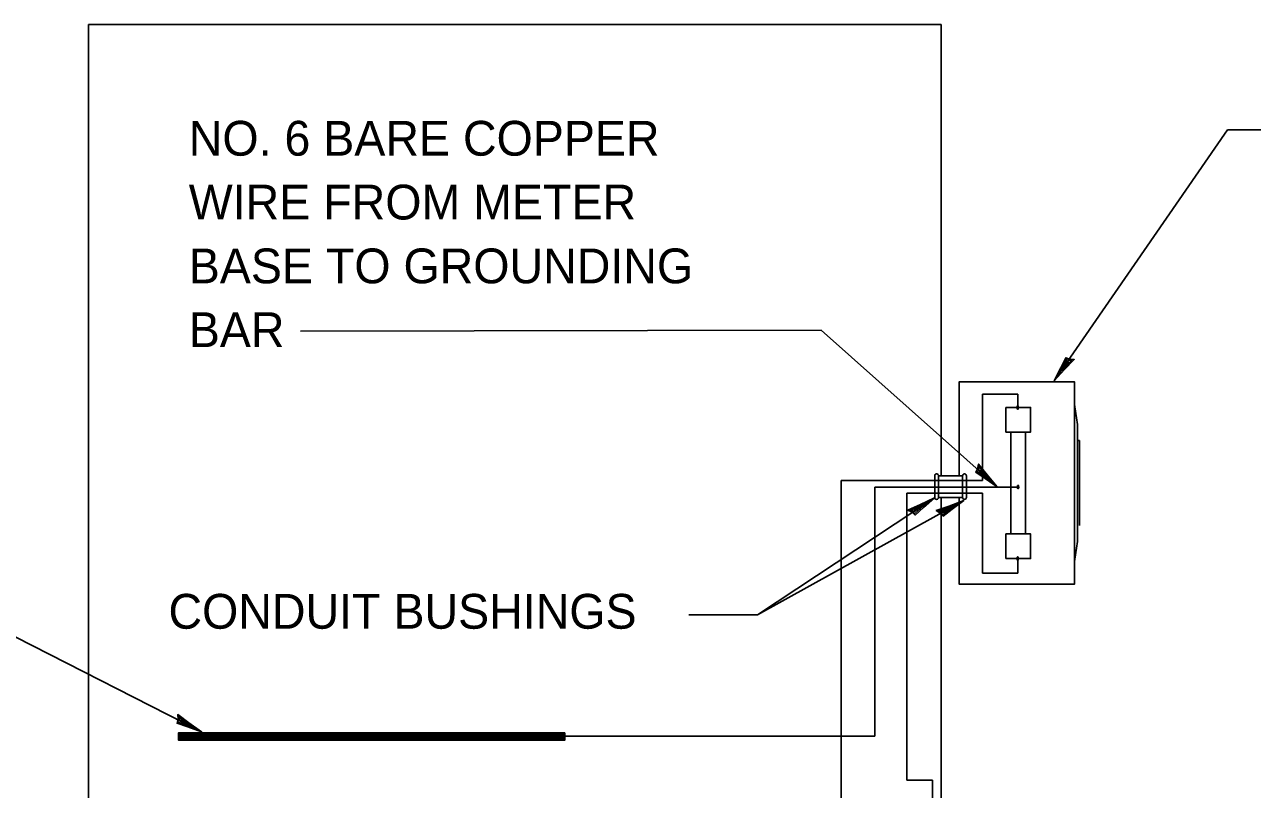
# Model space of a CAD drawing. Extents: x 64947 to 65627, y 69080 to 69520.
# Drawn here: x 65146.2 to 65230.9, y 69260.9 to 69313.6 of the extents above; entities that cross this region are included whole.
import ezdxf

# ---------------------------------------------------------------- set-up
doc = ezdxf.new("R2010")
doc.units = 0
doc.layers.add('Design_EX_Roadway Notes', color=7, linetype='Continuous')
doc.layers.add('Lighting_EX_Conduit', color=7, linetype='Continuous')

msp = doc.modelspace()

# ---------------------------------------------------------------- linework, layer by layer
at = {"layer": 'Design_EX_Roadway Notes'}
msp.add_line((65196.742, 69272.954), (65210.962, 69280.836), dxfattribs=at)
for points in [[(65273.017, 69306.381), (65229.153, 69306.381), (65217.184, 69289.075)], [(65165.222, 69292.513), (65201.126, 69292.573), (65213.272, 69281.786)], [(65218.25, 69290.571), (65217.99, 69290.675), (65217.645, 69289.971), (65217.184, 69289.075), (65217.91, 69289.869), (65218.578, 69290.545), (65218.25, 69290.571), (65218.055, 69290.606), (65217.567, 69289.628), (65218.411, 69290.483), (65218.119, 69290.472), (65217.863, 69290.044), (65218.195, 69290.395)], [(65211.916, 69283.025), (65211.781, 69282.779), (65212.439, 69282.352), (65213.272, 69281.786), (65212.571, 69282.603), (65211.982, 69283.346), (65211.916, 69283.025), (65211.858, 69282.834), (65212.771, 69282.233), (65212.023, 69283.173), (65212, 69282.883), (65212.394, 69282.576), (65212.085, 69282.949)], [(65192.003, 69272.954), (65196.742, 69272.954), (65208.948, 69281.015)], [(65207.4, 69280.025), (65207.603, 69279.831), (65208.184, 69280.357), (65208.948, 69281.015), (65207.978, 69280.549), (65207.107, 69280.171), (65207.4, 69280.025), (65207.568, 69279.919), (65208.386, 69280.645), (65207.285, 69280.167), (65207.559, 69280.069), (65207.956, 69280.37), (65207.518, 69280.167)], [(65209.343, 69279.97), (65209.531, 69279.76), (65210.151, 69280.239), (65210.962, 69280.836), (65209.959, 69280.447), (65209.063, 69280.138), (65209.343, 69279.97), (65209.504, 69279.852), (65210.375, 69280.512), (65209.238, 69280.119), (65209.504, 69280.001), (65209.924, 69280.269), (65209.471, 69280.102)], [(65141.819, 69271.412), (65145.611, 69271.412), (65158.408, 69264.894)], [(65156.784, 69265.751), (65156.715, 69265.478), (65157.46, 69265.233), (65158.408, 69264.894), (65157.526, 69265.507), (65156.767, 69266.077), (65156.784, 69265.751), (65156.776, 69265.552), (65157.811, 69265.2), (65156.85, 69265.921), (65156.901, 69265.634), (65157.359, 69265.436), (65156.965, 69265.719)]]:
    msp.add_lwpolyline(points, dxfattribs=at)
at = {"layer": 'Lighting_EX_Conduit'}
for p, q in [((65150.614, 69313.65), (65150.614, 69244.064)), ((65209.409, 69313.65), (65150.614, 69313.65)), ((65209.409, 69313.65), (65209.409, 69282.535)), ((65214.68, 69288.176), (65212.252, 69288.176)), ((65212.252, 69282.223), (65212.252, 69288.176)), ((65214.68, 69288.176), (65214.68, 69287.247)), ((65218.797, 69286.08), (65218.594, 69287.442)), ((65218.797, 69286.08), (65218.797, 69282.039)), ((65214.212, 69278.529), (65214.212, 69285.549)), ((65215.212, 69278.529), (65215.212, 69285.549)), ((65218.797, 69284.973), (65218.938, 69284.973)), ((65218.938, 69284.973), (65218.938, 69282.039)), ((65208.954, 69281.039), (65208.954, 69282.538)), ((65210.877, 69282.538), (65209.22, 69282.538)), ((65209.22, 69281.039), (65209.22, 69282.538)), ((65210.877, 69281.039), (65210.877, 69282.538)), ((65211.142, 69281.039), (65211.142, 69282.538)), ((65212.252, 69282.223), (65202.515, 69282.223)), ((65202.515, 69254.497), (65202.515, 69282.223)), ((65214.702, 69281.763), (65204.838, 69281.763)), ((65204.838, 69264.575), (65204.838, 69281.763)), ((65218.797, 69277.997), (65218.797, 69282.039)), ((65218.938, 69279.104), (65218.938, 69282.039)), ((65212.252, 69281.349), (65207.033, 69281.349)), ((65207.033, 69261.551), (65207.033, 69281.349)), ((65210.877, 69281.039), (65209.22, 69281.039)), ((65209.409, 69281.026), (65209.409, 69244.064)), ((65212.252, 69275.815), (65212.252, 69281.349)), ((65218.797, 69277.997), (65218.594, 69276.634)), ((65214.682, 69275.815), (65214.682, 69276.83)), ((65212.252, 69275.815), (65214.682, 69275.815)), ((65183.458, 69264.575), (65204.838, 69264.575)), ((65208.808, 69261.551), (65207.033, 69261.551)), ((65208.808, 69257.856), (65208.808, 69261.551))]:
    msp.add_line(p, q, dxfattribs=at)
msp.add_lwpolyline([(65210.647, 69282.535), (65210.647, 69289.019), (65218.589, 69289.019), (65218.589, 69275.058), (65210.647, 69275.058), (65210.647, 69281.042)], dxfattribs=at)
for points in [[(65213.863, 69287.25), (65215.564, 69287.25), (65215.564, 69285.549), (65213.863, 69285.549)], [(65213.863, 69276.828), (65215.564, 69276.828), (65215.564, 69278.529), (65213.863, 69278.529)], [(65183.457, 69264.803), (65156.817, 69264.803), (65156.817, 69264.319), (65183.457, 69264.319)], [(65183.405, 69264.751), (65156.869, 69264.751), (65156.869, 69264.371), (65183.405, 69264.371)], [(65183.351, 69264.697), (65156.923, 69264.697), (65156.923, 69264.425), (65183.351, 69264.425)], [(65183.299, 69264.645), (65156.975, 69264.645), (65156.975, 69264.477), (65183.299, 69264.477)], [(65183.238, 69264.584), (65157.036, 69264.584), (65157.036, 69264.538), (65183.238, 69264.538)]]:
    msp.add_lwpolyline(points, close=True, dxfattribs=at)
for centre, start, end in [((65209.087, 69282.539), 0, 180), ((65211.009, 69282.539), 0, 180), ((65209.087, 69281.039), 180, 0), ((65211.009, 69281.039), 180, 0)]:
    msp.add_arc(centre, 0.133, start, end, dxfattribs=at)
for centre, major_axis, ratio in [((65214.68, 69287.248), (-0.001, 0.129), 0.425349), ((65214.68, 69287.248), (-0.001, 0.122), 0.395536), ((65214.68, 69287.248), (-0.001, 0.117), 0.36792), ((65214.68, 69287.248), (-0.001, 0.11), 0.327247), ((65214.68, 69287.248), (-0.001, 0.103), 0.281429), ((65214.68, 69287.248), (-0.0009, 0.0957), 0.22654), ((65214.68, 69287.248), (-0.0008, 0.0889), 0.167558), ((65214.68, 69287.248), (-0.0008, 0.0826), 0.104245), ((65214.701, 69281.764), (-0.001, -0.129), 0.425349), ((65214.701, 69281.764), (-0.001, -0.122), 0.395536), ((65214.701, 69281.764), (-0.001, -0.117), 0.36792), ((65214.701, 69281.764), (-0.001, -0.11), 0.327247), ((65214.701, 69281.764), (-0.001, -0.103), 0.281429), ((65214.701, 69281.764), (-0.0009, -0.0957), 0.22654), ((65214.701, 69281.764), (-0.0008, -0.0889), 0.167558), ((65214.701, 69281.764), (-0.0008, -0.0826), 0.104245), ((65214.68, 69276.83), (-0.001, -0.129), 0.425349), ((65214.68, 69276.83), (-0.001, -0.122), 0.395536), ((65214.68, 69276.83), (-0.001, -0.117), 0.36792), ((65214.68, 69276.83), (-0.001, -0.11), 0.327247), ((65214.68, 69276.83), (-0.001, -0.103), 0.281429), ((65214.68, 69276.83), (-0.0009, -0.0957), 0.22654), ((65214.68, 69276.83), (-0.0008, -0.0889), 0.167558), ((65214.68, 69276.83), (-0.0008, -0.0826), 0.104245)]:
    msp.add_ellipse(centre, major_axis=major_axis, ratio=ratio, dxfattribs=at)

# ---------------------------------------------------------------- texts
at = {"layer": 'Design_EX_Roadway Notes'}
for s, height, p in [('NO. 6 BARE COPPER', 2.39999, (65157.526, 69304.609)), ('WIRE FROM METER', 2.39999, (65157.526, 69300.209)), ('BASE TO GROUNDING', 2.39999, (65157.526, 69295.809)), ('BAR', 2.4, (65157.526, 69291.409)), ('CONDUIT BUSHINGS', 2.39999, (65156.126, 69271.993))]:
    msp.add_text(s, height=height, dxfattribs=at).set_placement(p)

doc.saveas('drawing.dxf')
